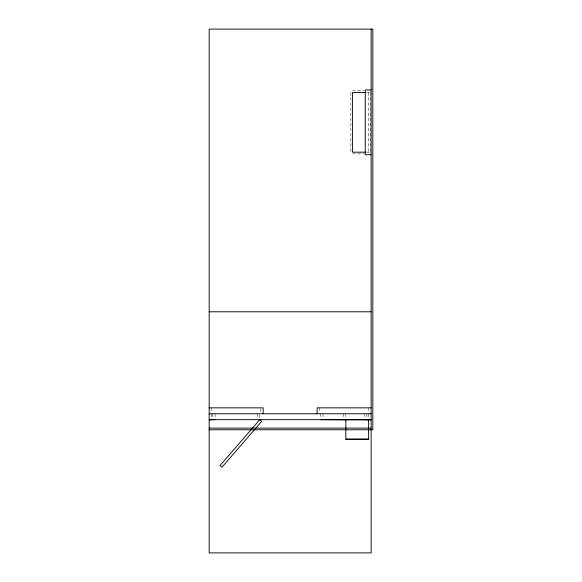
<?xml version="1.0" encoding="UTF-8"?>
<svg xmlns="http://www.w3.org/2000/svg" width="582" height="582" viewBox="0 0 582 582"><rect width="100%" height="100%" fill="white"/><g stroke="black" fill="none" stroke-linecap="round" stroke-linejoin="round"><path stroke-width="0.44" stroke-dasharray="2.91 2.18" d="M352.576 90.814L364.07 90.814M366.682 92.502L371.949 92.502M366.682 152.178L371.949 152.178M352.576 153.866L364.07 153.866M370.29 92.502L370.29 152.178M368.61 92.502L368.61 152.178M368.61 407.851L368.61 412.914M368.61 413.758L368.61 417.978M366.922 413.758L366.922 417.978M364.39 413.758L364.39 417.978M350.895 92.502L350.895 152.178M345.832 413.758L345.832 417.978M343.3 413.758L343.3 417.978M323.054 413.758L323.054 417.978M320.522 413.758L320.522 417.978M319.678 407.851L319.678 412.914M260.634 408.695L260.634 412.914M259.79 414.602L259.79 417.978M257.259 413.758L257.259 417.978M215.078 413.758L215.078 417.978M212.554 413.758L212.554 417.978M211.71 407.851L211.71 412.914M211.71 413.758L211.71 417.978"/><path stroke-width="0.87" d="M371.134 89.97L365.234 89.97L365.234 154.71L371.134 154.71M365.838 92.502L352.576 92.502L352.576 152.178L365.838 152.178M209.178 311.792L371.134 311.792M209.178 407.851L263.166 407.851L263.166 413.758M371.134 407.851L317.146 407.851L317.146 413.758M209.178 413.758L371.134 413.758M209.178 419.666L371.134 419.666M345.832 419.811L368.61 419.811M209.178 419.877L215.078 419.666M345.832 419.877L320.522 419.666M371.134 419.877L364.39 419.666M209.178 428.119L371.134 428.119M209.178 429.785L372.822 429.785L372.822 29.1L209.178 29.1L209.178 552.9L371.134 552.9L371.134 29.1M345.832 439.126L368.61 439.126M368.61 419.666L368.61 439.272L345.832 439.272L345.832 419.666M259.79 419.666L220.025 465.571L221.938 467.23L261.704 421.317L259.79 419.666"/></g></svg>
